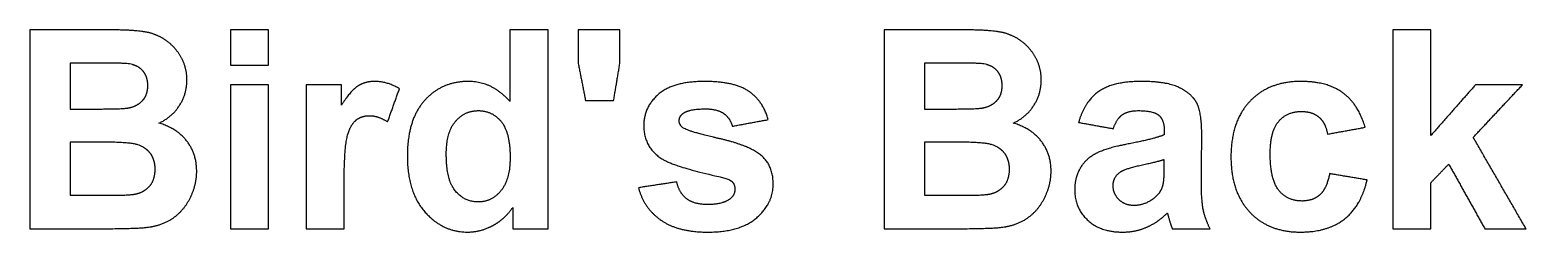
# Model space of a CAD drawing. Header units: millimetres. Extents: x -213 to 898, y -426 to 200.
# Drawn here: x -201.3 to -148.7, y 54.9 to 62 of the extents above; entities that cross this region are included whole.
import ezdxf

# ---------------------------------------------------------------- set-up
doc = ezdxf.new("R2010")
doc.units = ezdxf.units.MM
doc.layers.add('Layer 04', color=96, linetype='Continuous', true_color=0x007f00)

msp = doc.modelspace()

# ---------------------------------------------------------------- linework, layer by layer
at = {"layer": 'Layer 04'}
for p, q in [((-198.486, 62), (-201.284, 62)), ((-201.284, 62), (-201.284, 55)), ((-183.063, 62), (-184.405, 62)), ((-184.405, 62), (-184.405, 59.479)), ((-183.063, 55), (-183.063, 62)), ((-168.447, 62), (-171.245, 62)), ((-171.245, 62), (-171.245, 55)), ((-199.059, 60.835), (-199.87, 60.835)), ((-199.87, 60.835), (-199.87, 59.216)), ((-169.02, 60.835), (-169.832, 60.835)), ((-169.832, 60.835), (-169.832, 59.216)), ((-190.33, 60.071), (-191.576, 60.071)), ((-191.576, 60.071), (-191.576, 55)), ((-190.33, 59.35), (-190.33, 60.071)), ((-199.87, 59.216), (-198.944, 59.216)), ((-169.832, 59.216), (-168.905, 59.216)), ((-198.729, 58.051), (-199.87, 58.051)), ((-199.87, 58.051), (-199.87, 56.179)), ((-168.69, 58.051), (-169.832, 58.051)), ((-169.832, 58.051), (-169.832, 56.179)), ((-190.235, 55), (-190.235, 56.566)), ((-199.87, 56.179), (-198.562, 56.179)), ((-169.832, 56.179), (-168.523, 56.179)), ((-184.309, 55.745), (-184.309, 55)), ((-201.284, 55), (-198.901, 55)), ((-191.576, 55), (-190.235, 55)), ((-184.309, 55), (-183.063, 55)), ((-171.245, 55), (-168.862, 55))]:
    msp.add_line(p, q, dxfattribs=at)
for points, knots in [([(-196.748, 58.72), (-196.294, 58.925), (-196.029, 59.336), (-195.764, 59.746), (-195.764, 60.238), (-195.764, 60.692), (-195.979, 61.057), (-196.194, 61.422), (-196.516, 61.642), (-196.838, 61.862), (-197.247, 61.931), (-197.655, 62), (-198.486, 62)], [-7, -7, -7, -6, -6, -5, -5, -4, -4, -3, -3, -2, -2, -1, -1, -1]), ([(-166.709, 58.72), (-166.255, 58.925), (-165.99, 59.336), (-165.725, 59.746), (-165.725, 60.238), (-165.725, 60.692), (-165.94, 61.057), (-166.155, 61.422), (-166.477, 61.642), (-166.799, 61.862), (-167.208, 61.931), (-167.616, 62), (-168.447, 62)], [-7, -7, -7, -6, -6, -5, -5, -4, -4, -3, -3, -2, -2, -1, -1, -1]), ([(-198.944, 59.216), (-198.118, 59.216), (-197.917, 59.24), (-197.555, 59.283), (-197.347, 59.491), (-197.139, 59.698), (-197.139, 60.038), (-197.139, 60.362), (-197.318, 60.565), (-197.497, 60.768), (-197.851, 60.811), (-198.061, 60.835), (-199.059, 60.835)], [2, 2, 2, 3, 3, 4, 4, 5, 5, 6, 6, 7, 7, 8, 8, 8]), ([(-168.905, 59.216), (-168.079, 59.216), (-167.879, 59.24), (-167.516, 59.283), (-167.308, 59.491), (-167.1, 59.698), (-167.1, 60.038), (-167.1, 60.362), (-167.279, 60.565), (-167.458, 60.768), (-167.812, 60.811), (-168.022, 60.835), (-169.02, 60.835)], [2, 2, 2, 3, 3, 4, 4, 5, 5, 6, 6, 7, 7, 8, 8, 8]), ([(-188.291, 59.932), (-188.716, 60.186), (-189.175, 60.186), (-189.499, 60.186), (-189.755, 60.023), (-190.01, 59.861), (-190.33, 59.35)], [-12, -12, -12, -11, -11, -10, -10, -9, -9, -9]), ([(-184.405, 59.479), (-185.025, 60.186), (-185.875, 60.186), (-186.802, 60.186), (-187.408, 59.515), (-188.014, 58.844), (-188.014, 57.555), (-188.014, 56.294), (-187.391, 55.59), (-186.768, 54.885), (-185.894, 54.885), (-185.465, 54.885), (-185.042, 55.098), (-184.619, 55.31), (-184.309, 55.745)], [-12, -12, -12, -11, -11, -10, -10, -9, -9, -8, -8, -7, -7, -6, -6, -5, -5, -5]), ([(-175.323, 58.844), (-175.514, 59.508), (-176.02, 59.847), (-176.526, 60.186), (-177.567, 60.186), (-178.66, 60.186), (-179.181, 59.737), (-179.701, 59.288), (-179.701, 58.629), (-179.701, 57.898), (-179.1, 57.488), (-178.665, 57.192), (-177.042, 56.834), (-176.693, 56.752), (-176.593, 56.657)], [-25, -25, -25, -24, -24, -23, -23, -22, -22, -21, -21, -20, -20, -19, -19, -18, -18, -18]), ([(-160.081, 58.233), (-160.081, 59.106), (-160.26, 59.433), (-160.439, 59.761), (-160.879, 59.973), (-161.318, 60.186), (-162.216, 60.186), (-163.204, 60.186), (-163.705, 59.832), (-164.207, 59.479), (-164.412, 58.744)], [-11, -11, -11, -10, -10, -9, -9, -8, -8, -7, -7, -6, -6, -6]), ([(-154.337, 58.572), (-154.576, 59.388), (-155.122, 59.787), (-155.669, 60.186), (-156.595, 60.186), (-157.727, 60.186), (-158.391, 59.486), (-159.055, 58.786), (-159.055, 57.531), (-159.055, 56.289), (-158.393, 55.587), (-157.732, 54.885), (-156.619, 54.885), (-155.641, 54.885), (-155.058, 55.349), (-154.475, 55.812), (-154.27, 56.719)], [-26, -26, -26, -25, -25, -24, -24, -23, -23, -22, -22, -21, -21, -20, -20, -19, -19, -18, -18, -18]), ([(-190.235, 56.566), (-190.235, 57.86), (-190.122, 58.266), (-190.01, 58.672), (-189.814, 58.827), (-189.619, 58.982), (-189.337, 58.982), (-189.046, 58.982), (-188.707, 58.763)], [-17, -17, -17, -16, -16, -15, -15, -14, -14, -13, -13, -13]), ([(-186.644, 57.645), (-186.644, 56.834), (-186.42, 56.471), (-186.095, 55.945), (-185.512, 55.945), (-185.049, 55.945), (-184.724, 56.339), (-184.4, 56.733), (-184.4, 57.516), (-184.4, 58.39), (-184.715, 58.775), (-185.03, 59.159), (-185.522, 59.159), (-185.999, 59.159), (-186.322, 58.779), (-186.644, 58.4), (-186.644, 57.645)], [0, 0, 0, 1, 1, 2, 2, 3, 3, 4, 4, 5, 5, 6, 6, 7, 7, 8, 8, 8]), ([(-179.887, 56.447), (-179.701, 55.726), (-179.097, 55.306), (-178.493, 54.885), (-177.457, 54.885), (-176.316, 54.885), (-175.733, 55.387), (-175.151, 55.888), (-175.151, 56.585), (-175.151, 57.225), (-175.571, 57.583), (-175.996, 57.937), (-177.068, 58.18), (-178.14, 58.424), (-178.321, 58.557), (-178.455, 58.658), (-178.455, 58.801), (-178.455, 58.968), (-178.302, 59.073)], [-38, -38, -38, -37, -37, -36, -36, -35, -35, -34, -34, -33, -33, -32, -32, -31, -31, -30, -30, -29, -29, -29]), ([(-178.302, 59.073), (-178.073, 59.221), (-177.543, 59.221), (-177.123, 59.221), (-176.896, 59.063), (-176.669, 58.906), (-176.588, 58.61)], [-29, -29, -29, -28, -28, -27, -27, -26, -26, -26]), ([(-163.194, 58.524), (-163.07, 58.877), (-162.87, 59.018), (-162.669, 59.159), (-162.311, 59.159), (-161.781, 59.159), (-161.59, 58.994), (-161.399, 58.829), (-161.399, 58.443)], [-30, -30, -30, -29, -29, -28, -28, -27, -27, -26, -26, -26]), ([(-155.588, 56.943), (-155.688, 56.413), (-155.932, 56.196), (-156.175, 55.979), (-156.557, 55.979), (-157.068, 55.979), (-157.371, 56.351), (-157.675, 56.724), (-157.675, 57.626), (-157.675, 58.438), (-157.376, 58.784), (-157.078, 59.13), (-156.576, 59.13), (-156.199, 59.13), (-155.963, 58.93), (-155.726, 58.729), (-155.66, 58.333)], [-17, -17, -17, -16, -16, -15, -15, -14, -14, -13, -13, -12, -12, -11, -11, -10, -10, -9, -9, -9]), ([(-198.901, 55), (-197.55, 55.01), (-197.196, 55.048), (-196.633, 55.11), (-196.249, 55.38), (-195.864, 55.649), (-195.642, 56.101), (-195.42, 56.552), (-195.42, 57.029), (-195.42, 57.636), (-195.764, 58.085), (-196.108, 58.533), (-196.748, 58.72)], [-13, -13, -13, -12, -12, -11, -11, -10, -10, -9, -9, -8, -8, -7, -7, -7]), ([(-168.862, 55), (-167.511, 55.01), (-167.158, 55.048), (-166.594, 55.11), (-166.21, 55.38), (-165.825, 55.649), (-165.603, 56.101), (-165.381, 56.552), (-165.381, 57.029), (-165.381, 57.636), (-165.725, 58.085), (-166.069, 58.533), (-166.709, 58.72)], [-13, -13, -13, -12, -12, -11, -11, -10, -10, -9, -9, -8, -8, -7, -7, -7]), ([(-197.593, 56.222), (-197.278, 56.28), (-197.079, 56.502), (-196.881, 56.724), (-196.881, 57.096), (-196.881, 57.411), (-197.034, 57.631), (-197.187, 57.851), (-197.476, 57.951), (-197.765, 58.051), (-198.729, 58.051)], [3, 3, 3, 4, 4, 5, 5, 6, 6, 7, 7, 8, 8, 8]), ([(-167.554, 56.222), (-167.239, 56.28), (-167.041, 56.502), (-166.842, 56.724), (-166.842, 57.096), (-166.842, 57.411), (-166.995, 57.631), (-167.148, 57.851), (-167.437, 57.951), (-167.726, 58.051), (-168.69, 58.051)], [3, 3, 3, 4, 4, 5, 5, 6, 6, 7, 7, 8, 8, 8]), ([(-161.399, 58.309), (-161.762, 58.156), (-162.703, 57.98), (-163.4, 57.846), (-163.77, 57.667), (-164.14, 57.488), (-164.345, 57.151), (-164.55, 56.814), (-164.55, 56.385), (-164.55, 55.735), (-164.099, 55.31), (-163.648, 54.885), (-162.865, 54.885), (-162.421, 54.885), (-162.029, 55.053), (-161.638, 55.22), (-161.294, 55.554)], [-25, -25, -25, -24, -24, -23, -23, -22, -22, -21, -21, -20, -20, -19, -19, -18, -18, -17, -17, -17]), ([(-161.399, 57.435), (-161.657, 57.349), (-162.216, 57.23), (-162.774, 57.111), (-162.946, 56.996)], [0, 0, 0, 1, 1, 2, 2, 2]), ([(-162.946, 56.996), (-163.209, 56.81), (-163.209, 56.523), (-163.209, 56.241), (-162.999, 56.036), (-162.789, 55.831), (-162.464, 55.831), (-162.101, 55.831), (-161.771, 56.07), (-161.528, 56.251), (-161.452, 56.514), (-161.399, 56.686), (-161.399, 57.168)], [2, 2, 2, 3, 3, 4, 4, 5, 5, 6, 6, 7, 7, 8, 8, 8]), ([(-176.674, 56.046), (-176.937, 55.855), (-177.457, 55.855), (-177.93, 55.855), (-178.192, 56.058), (-178.455, 56.261), (-178.541, 56.652)], [-16, -16, -16, -15, -15, -14, -14, -13, -13, -13]), ([(-176.593, 56.657), (-176.497, 56.557), (-176.497, 56.404), (-176.497, 56.179), (-176.674, 56.046)], [-18, -18, -18, -17, -17, -16, -16, -16]), ([(-159.79, 55), (-159.967, 55.363), (-160.031, 55.68), (-160.095, 55.998), (-160.095, 56.666)], [-14, -14, -14, -13, -13, -12, -12, -12]), ([(-161.294, 55.554), (-161.28, 55.516), (-161.246, 55.396), (-161.17, 55.134), (-161.117, 55)], [-17, -17, -17, -16, -16, -15, -15, -15])]:
    msp.add_open_spline(points, degree=2, knots=knots, dxfattribs=at)
for points in [[(-192.894, 62), (-193.565, 62), (-194.236, 62)], [(-194.236, 62), (-194.236, 61.379), (-194.236, 60.759)], [(-192.894, 60.759), (-192.894, 61.379), (-192.894, 62)], [(-180.542, 62), (-181.272, 62), (-182.003, 62)], [(-182.003, 62), (-182.003, 61.408), (-182.003, 60.816)], [(-180.542, 60.816), (-180.542, 61.408), (-180.542, 62)], [(-152.026, 62), (-152.697, 62), (-153.368, 62)], [(-153.368, 62), (-153.368, 58.5), (-153.368, 55)], [(-152.026, 58.285), (-152.026, 60.143), (-152.026, 62)], [(-194.236, 60.759), (-193.565, 60.759), (-192.894, 60.759)], [(-182.003, 60.816), (-181.876, 60.164), (-181.75, 59.512)], [(-180.761, 59.512), (-180.651, 60.164), (-180.542, 60.816)], [(-192.894, 60.071), (-193.565, 60.071), (-194.236, 60.071)], [(-194.236, 60.071), (-194.236, 57.535), (-194.236, 55)], [(-192.894, 55), (-192.894, 57.535), (-192.894, 60.071)], [(-150.455, 60.071), (-151.24, 59.178), (-152.026, 58.285)], [(-150.536, 58.218), (-149.67, 59.145), (-148.803, 60.071)], [(-148.803, 60.071), (-149.629, 60.071), (-150.455, 60.071)], [(-188.707, 58.763), (-188.499, 59.348), (-188.291, 59.932)], [(-181.75, 59.512), (-181.255, 59.512), (-180.761, 59.512)], [(-176.588, 58.61), (-175.955, 58.727), (-175.323, 58.844)], [(-164.412, 58.744), (-163.803, 58.634), (-163.194, 58.524)], [(-161.399, 58.443), (-161.399, 58.376), (-161.399, 58.309)], [(-155.66, 58.333), (-154.998, 58.452), (-154.337, 58.572)], [(-160.095, 56.666), (-160.088, 57.45), (-160.081, 58.233)], [(-148.679, 55), (-149.607, 56.609), (-150.536, 58.218)], [(-161.399, 57.168), (-161.399, 57.302), (-161.399, 57.435)], [(-154.27, 56.719), (-154.929, 56.831), (-155.588, 56.943)], [(-152.026, 56.623), (-151.713, 56.951), (-151.4, 57.278)], [(-151.4, 57.278), (-150.763, 56.139), (-150.126, 55)], [(-178.541, 56.652), (-179.214, 56.549), (-179.887, 56.447)], [(-152.026, 55), (-152.026, 55.812), (-152.026, 56.623)], [(-198.562, 56.179), (-197.798, 56.179), (-197.593, 56.222)], [(-168.523, 56.179), (-167.759, 56.179), (-167.554, 56.222)], [(-194.236, 55), (-193.565, 55), (-192.894, 55)], [(-161.117, 55), (-160.454, 55), (-159.79, 55)], [(-153.368, 55), (-152.697, 55), (-152.026, 55)], [(-150.126, 55), (-149.402, 55), (-148.679, 55)]]:
    msp.add_open_spline(points, degree=2, dxfattribs=at)

doc.saveas('drawing.dxf')
